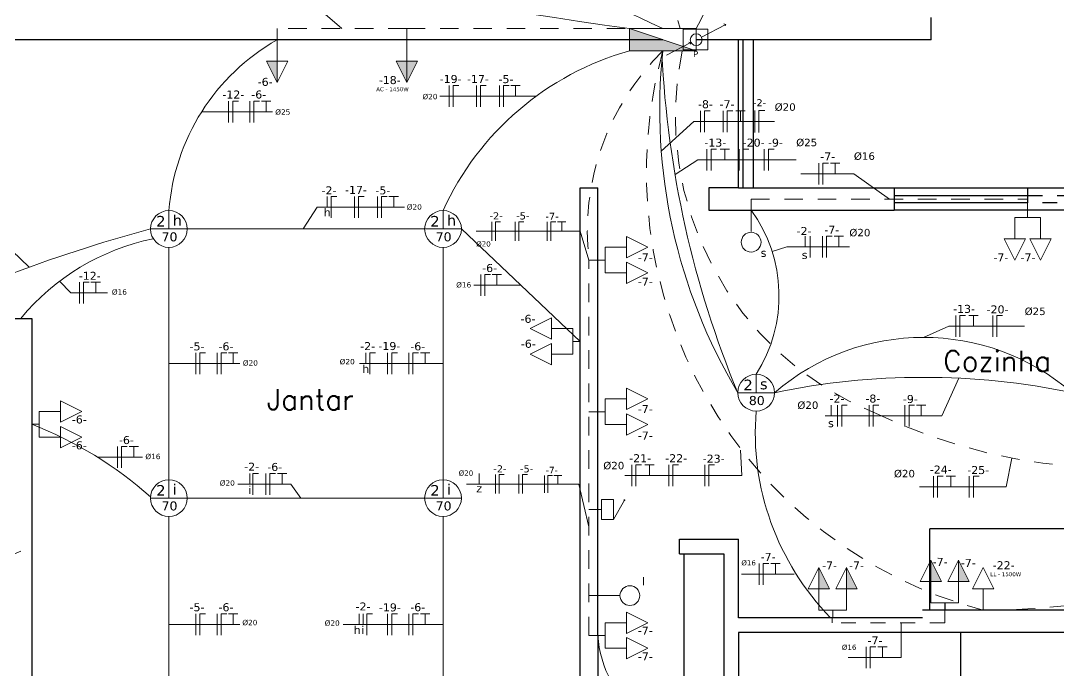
# Model space of a CAD drawing. Header units: millimetres. Extents: x 178 to 457, y 838 to 920.
# Drawn here: x 272.26 to 279.26, y 875.52 to 879.91 of the extents above; entities that cross this region are included whole.
import ezdxf

# ---------------------------------------------------------------- set-up
doc = ezdxf.new("R2010")
doc.units = ezdxf.units.MM
for name, pattern in [('DASHED2', [0.375, 0.25, -0.125]), ('HIDDEN', [0.375, 0.25, -0.125]), ('HIDDEN2', [4.7625, 3.175, -1.5875])]:
    doc.linetypes.add(name, pattern=pattern)
for name, color, linetype in [('Alvenaria', 7, 'Continuous'), ('Esquadrias', 5, 'Continuous'), ('Paredebaix', 4, 'Continuous'), ('Piso', 1, 'Continuous'), ('Projeção', 8, 'HIDDEN'), ('Texto', 2, 'Continuous')]:
    doc.layers.add(name, color=color, linetype=linetype)
for name, color, linetype, lineweight in [('ELE - Eletrodutos', 51, 'Continuous', 5), ('ELE - Iluminação', 1, 'Continuous', 5), ('ELE - Interruptores', 1, 'Continuous', 5), ('ELE - Tomadas', 1, 'Continuous', 5)]:
    doc.layers.add(name, color=color, linetype=linetype, lineweight=lineweight)
doc.styles.add('Potencia', font='verdana.ttf', dxfattribs={"height": 0.075})
doc.styles.add('STYLE4', font='romans.shx')

# ---------------------------------------------------------------- blocks, each defined once
blk = doc.blocks.new('Tomada_130')
at = {"layer": 'ELE - Tomadas'}
blk.add_hatch(color=0, dxfattribs=at).paths.add_polyline_path([(0.2, 0.1), (0.2, 0), (0.4, 0)])
for p, q in [((0.2, 0), (0.2, 0.1)), ((0.2, 0.1), (0.4, 0))]:
    blk.add_line(p, q, dxfattribs=at)
at = {"layer": 'ELE - Tomadas', "color": 0}
for p, q in [((0, 0), (0.4, 0)), ((0.2, 0), (0.2, -0.1)), ((0.2, -0.1), (0.4, 0))]:
    blk.add_line(p, q, dxfattribs=at)
blk = doc.blocks.new('Tomada_30')
at = {"layer": 'ELE - Tomadas', "color": 0}
for p, q in [((0.2, 0), (0.2, 0.1)), ((0.2, 0.1), (0.4, 0)), ((0, 0), (0.2, 0)), ((0.2, 0), (0.2, -0.1)), ((0.2, -0.1), (0.4, 0))]:
    blk.add_line(p, q, dxfattribs=at)
blk = doc.blocks.new('Tomada_200')
at = {"layer": 'ELE - Tomadas'}
h = blk.add_hatch(color=0, dxfattribs=at)
h.paths.add_polyline_path([(0.4, 0), (0.2, 0.1), (0.2, 0)])
h.paths.add_polyline_path([(0.4, 0), (0.2, 0), (0.2, -0.1)])
for p, q in [((0.2, 0), (0.2, 0.1)), ((0.2, 0.1), (0.4, 0)), ((0.2, 0), (0.2, -0.1)), ((0.2, -0.1), (0.4, 0))]:
    blk.add_line(p, q, dxfattribs=at)
at = {"layer": 'ELE - Tomadas', "color": 0}
blk.add_line((0, 0), (0.4, 0), dxfattribs=at)
blk = doc.blocks.new('Inter_1secao')
at = {"layer": 'ELE - Tomadas', "color": 0}
blk.add_line((0, 0), (0.2, 0), dxfattribs=at)
blk.add_circle((0.3, 0), 0.0926, dxfattribs=at)

msp = doc.modelspace()

# ---------------------------------------------------------------- hatches: boundary and pattern name
at = {"layer": 'ELE - Tomadas', "linetype": 'Continuous'}
msp.add_hatch(color=1, dxfattribs=at).paths.add_polyline_path([(276.3647247, 879.8519801), (276.3647247, 879.7022201), (276.8140047, 879.7022201)])
at = {"layer": 'ELE - Tomadas', "lineweight": 100}
msp.add_hatch(color=1, dxfattribs=at).paths.add_polyline_path([(276.3230062, 876.6699946, 1), (276.3363014, 876.6699946, 1)])

# ---------------------------------------------------------------- linework, layer by layer
at = {"layer": 'Alvenaria'}
for p, q in [((278.4004165, 879.7769801), (278.4004165, 879.9269801)), ((276.5897246, 879.7769801), (271.3204165, 879.7769801)), ((278.4004165, 879.7769801), (276.8140047, 879.7769801)), ((276.0304165, 878.7769801), (276.1504165, 878.7769801)), ((276.0304165, 875.8769801), (276.0304165, 878.7769801)), ((276.1504165, 875.7569801), (276.1504165, 878.7769801)), ((276.9004165, 878.7769801), (276.9004165, 878.6269801)), ((277.1004165, 878.7769801), (276.9004165, 878.7769801)), ((277.1004165, 878.7769801), (278.1504165, 878.7769801)), ((278.1504165, 878.7769801), (278.1504165, 878.6269801)), ((279.0504165, 878.7769801), (280.4504165, 878.7769801)), ((276.9004165, 878.6269801), (278.1504165, 878.6269801)), ((280.4504165, 878.6269801), (279.0504165, 878.6269801)), ((272.1804165, 877.8969801), (272.3304165, 877.8969801)), ((272.3304165, 877.8969801), (272.3304165, 872.6969801)), ((280.5304165, 876.4769801), (278.3918209, 876.4769801)), ((278.3918209, 875.9269801), (278.3918209, 876.4769801)), ((276.7004165, 876.4069801), (277.1004165, 876.4069801)), ((276.7004165, 876.3069801), (276.7004165, 876.4069801)), ((277.1004165, 875.8769801), (277.1004165, 876.4069801)), ((276.7004165, 876.3069801), (277.0004165, 876.3069801)), ((277.0004165, 876.3069801), (277.0004165, 872.5569801)), ((278.4914648, 875.9769801), (278.4914648, 875.9269801)), ((281.0804165, 875.9269801), (278.3418209, 875.9269801)), ((276.0304165, 874.1069801), (276.0304165, 875.8769801)), ((278.3418209, 875.8769801), (277.1004165, 875.8769801)), ((276.1504165, 875.7569801), (276.1504165, 874.1069801)), ((277.1004165, 875.7769801), (277.1004165, 874.2769801)), ((278.3418209, 875.7769801), (277.1004165, 875.7769801)), ((281.2004165, 875.7769801), (278.3418209, 875.7769801)), ((278.6004165, 874.3269801), (278.6004165, 875.7769801))]:
    msp.add_line(p, q, dxfattribs=at)
at = {"layer": 'ELE - Eletrodutos'}
for p, q in [((274.153245, 880.0843167), (274.4228846, 879.8519801)), ((276.8495292, 879.7954853), (277.0134717, 879.8803315)), ((277.0134717, 879.8803315), (277.0002695, 879.883395)), ((277.0103495, 879.8698911), (277.0134717, 879.8803315)), ((276.6145377, 879.6738687), (276.7784803, 879.7587149)), ((276.7784803, 879.7587149), (276.7652781, 879.7617784)), ((276.7753581, 879.7482745), (276.7784803, 879.7587149)), ((275.1460281, 879.4685564), (275.1460281, 879.3245794)), ((275.1734907, 879.3245564), (275.1735166, 879.4685564)), ((275.1735166, 879.4685564), (275.2115124, 879.4685496)), ((275.3302187, 879.4685564), (275.3302187, 879.3245794)), ((275.3576813, 879.3245564), (275.3577072, 879.4685564)), ((275.3577072, 879.4685564), (275.3957029, 879.4685496)), ((275.4856137, 879.468554), (275.4856137, 879.324577)), ((275.5130763, 879.324554), (275.5131022, 879.468554)), ((275.5131022, 879.468554), (275.551098, 879.4685471)), ((275.5637229, 879.4685471), (275.6270492, 879.4685358)), ((275.59543, 879.468554), (275.59543, 879.3965564)), ((275.08366, 879.3965679), (275.734879, 879.3965564)), ((273.6584644, 879.3635295), (273.6584644, 879.2195525)), ((273.685927, 879.2195295), (273.6859529, 879.3635295)), ((273.6859529, 879.3635295), (273.7239486, 879.3635226)), ((273.8014697, 879.363527), (273.8014697, 879.21955)), ((273.8289323, 879.219527), (273.8289582, 879.363527)), ((273.8289582, 879.363527), (273.866954, 879.3635202)), ((273.879579, 879.3635202), (273.9429053, 879.3635088)), ((273.9112861, 879.363527), (273.9112861, 879.2915295)), ((273.4767776, 879.2915295), (273.954539, 879.2915295)), ((276.8434625, 879.2980025), (276.8434625, 879.1540255)), ((276.8709251, 879.1540025), (276.870951, 879.2980025)), ((276.870951, 879.2980025), (276.9089467, 879.2979957)), ((276.9964672, 879.2980025), (276.9964672, 879.1540255)), ((277.0239298, 879.1540025), (277.0239557, 879.2980025)), ((277.0239557, 879.2980025), (277.0619515, 879.2979957)), ((277.0815351, 879.297999), (277.1448614, 879.2979876)), ((277.1132422, 879.2980058), (277.1132422, 879.2260082)), ((277.2090369, 879.3004942), (277.2090369, 879.1515406)), ((277.2374488, 879.1515168), (277.2374756, 879.3004942)), ((277.2374756, 879.3004942), (277.2767847, 879.3004871)), ((276.7976568, 879.226014), (276.5783683, 879.0254241)), ((276.7976568, 879.226014), (277.3435474, 879.2260025)), ((276.8866161, 879.0387887), (276.8866161, 878.8948117)), ((276.9140788, 878.8947887), (276.9141046, 879.0387887)), ((276.9141046, 879.0387887), (276.9521004, 879.0387819)), ((276.9747123, 879.0387794), (277.0380385, 879.0387681)), ((277.0064193, 879.0387863), (277.0064193, 878.9667887)), ((277.102941, 879.0387949), (277.102941, 878.8948179)), ((277.1304036, 878.8947949), (277.1304295, 879.0387949)), ((277.1304295, 879.0387949), (277.1684252, 879.0387881)), ((277.2737224, 879.0387887), (277.2737224, 878.8948117)), ((277.301185, 878.8947887), (277.3012109, 879.0387887)), ((277.3012109, 879.0387887), (277.3392067, 879.0387819)), ((276.8243805, 878.9668002), (276.6710223, 878.867546)), ((276.8243805, 878.9668002), (277.4887874, 878.9667887)), ((277.6415603, 878.9453174), (277.6415603, 878.8013404)), ((277.6690229, 878.8013174), (277.6690488, 878.9453174)), ((277.6690488, 878.9453174), (277.7070446, 878.9453105)), ((277.7196695, 878.9453105), (277.7829958, 878.9452991)), ((277.7513766, 878.9453174), (277.7513766, 878.8733198)), ((277.5208649, 878.8733198), (277.8781514, 878.8733198)), ((277.8781514, 878.8733198), (278.1175965, 878.7019801)), ((274.3243465, 878.6478739), (274.3243594, 878.719883)), ((274.3503064, 878.5758739), (274.3503322, 878.7198739)), ((274.3503322, 878.7198739), (274.388328, 878.7198671)), ((274.5071529, 878.7198739), (274.5071529, 878.575897)), ((274.5346155, 878.5758739), (274.5346414, 878.7198739)), ((274.5346414, 878.7198739), (274.5726371, 878.7198671)), ((274.6625479, 878.7198715), (274.6625479, 878.5758945)), ((274.6900105, 878.5758715), (274.6900364, 878.7198715)), ((274.6900364, 878.7198715), (274.7280322, 878.7198647)), ((274.7406571, 878.7198647), (274.8039834, 878.7198533)), ((274.7723642, 878.7198715), (274.7723642, 878.6478739)), ((277.1847764, 878.6269801), (277.1847764, 878.7019801)), ((279.0504165, 878.7019801), (279.0504165, 878.6269801)), ((274.2548755, 878.6478739), (274.1618822, 878.5000869)), ((274.2548755, 878.6478739), (274.8458047, 878.6478739)), ((274.9812898, 878.5000869), (273.3795433, 878.5000869)), ((275.2295433, 878.5000869), (276.0304165, 877.7418167)), ((275.3289187, 878.485293), (276.0304165, 878.4852827)), ((275.4344283, 878.5494066), (275.4344283, 878.4211794)), ((275.4588868, 878.4211589), (275.4589099, 878.5494066)), ((275.4589099, 878.5494066), (275.4927493, 878.5494005)), ((275.5925245, 878.5494066), (275.5925245, 878.4211794)), ((275.616983, 878.4211589), (275.617006, 878.5494066)), ((275.617006, 878.5494066), (275.6508454, 878.5494005)), ((275.8084185, 878.5494044), (275.8084185, 878.4211772)), ((275.8328769, 878.4211567), (275.8329, 878.5494044)), ((275.8329, 878.5494044), (275.8667394, 878.5493984)), ((275.8779833, 878.5493984), (275.9343823, 878.5493882)), ((275.9062219, 878.5494044), (275.9062219, 878.4852827)), ((276.0304165, 878.4852827), (276.0904165, 878.2905679)), ((277.5485066, 878.378614), (277.5485196, 878.450623)), ((277.5837505, 878.4506049), (277.5837505, 878.3066279)), ((277.6665385, 878.4506049), (277.6665385, 878.3066279)), ((277.6940011, 878.3066049), (277.694027, 878.4506049)), ((277.694027, 878.4506049), (277.7320227, 878.4505981)), ((277.7446477, 878.4505981), (277.807974, 878.4505867)), ((277.7763548, 878.4506049), (277.7763548, 878.3786073)), ((272.311212, 878.2415187), (272.1981913, 878.3532162)), ((273.2554165, 878.3759602), (273.2554165, 876.8083986)), ((275.1054165, 876.8083986), (275.1054165, 878.3759602)), ((277.4251806, 878.3786164), (277.3266452, 878.3471667)), ((277.4251806, 878.3786164), (277.8476781, 878.3786164)), ((276.0904165, 878.2905679), (276.1504165, 878.2905679)), ((272.5937086, 878.0682988), (272.5165382, 878.1472756)), ((272.6512705, 878.1402963), (272.6512705, 877.9963193)), ((272.6787331, 877.9962963), (272.678759, 878.1402963)), ((272.678759, 878.1402963), (272.7167548, 878.1402895)), ((272.7293798, 878.1402895), (272.7927061, 878.1402781)), ((272.7610869, 878.1402963), (272.7610869, 878.0682988)), ((275.3596166, 878.1929494), (275.3596166, 878.0489724)), ((275.3870792, 878.0489494), (275.3871051, 878.1929494)), ((275.3871051, 878.1929494), (275.4251008, 878.1929425)), ((275.4377258, 878.1929425), (275.5010521, 878.1929312)), ((275.4694329, 878.1929494), (275.4694329, 878.1209518)), ((272.5937086, 878.0682988), (272.8417958, 878.0682988)), ((275.3125456, 878.1209518), (275.6299799, 878.1209518)), ((278.5652777, 877.9169673), (278.5652777, 877.7729903)), ((278.5927403, 877.7729673), (278.5927662, 877.9169673)), ((278.5927662, 877.9169673), (278.630762, 877.9169604)), ((278.6533738, 877.916958), (278.7167001, 877.9169466)), ((278.6850809, 877.9169648), (278.6850809, 877.8449673)), ((278.8154556, 877.9169673), (278.8154556, 877.7729903)), ((278.8429183, 877.7729673), (278.8429441, 877.9169673)), ((278.8429441, 877.9169673), (278.8809399, 877.9169604)), ((278.519472, 877.8449788), (278.3469775, 877.7684552)), ((278.519472, 877.8449788), (279.0305206, 877.8449673)), ((273.4371033, 877.6641794), (273.4371033, 877.5202024)), ((273.464566, 877.5201794), (273.4645918, 877.6641794)), ((273.4645918, 877.6641794), (273.5025876, 877.6641726)), ((273.5801087, 877.664177), (273.5801087, 877.5202)), ((273.6075713, 877.520177), (273.6075972, 877.664177)), ((273.6075972, 877.664177), (273.645593, 877.6641701)), ((273.6582179, 877.6641701), (273.7215442, 877.6641587)), ((273.689925, 877.664177), (273.689925, 877.5921794)), ((274.5832947, 877.5921794), (274.5833076, 877.6641885)), ((274.6113032, 877.5201794), (274.6113291, 877.6641794)), ((274.6113291, 877.6641794), (274.6493249, 877.6641726)), ((274.7316616, 877.6641794), (274.7316616, 877.5202024)), ((274.7591242, 877.5201794), (274.7591501, 877.6641794)), ((274.7591501, 877.6641794), (274.7971459, 877.6641726)), ((274.874667, 877.664177), (274.874667, 877.5202)), ((274.9021296, 877.520177), (274.9021555, 877.664177)), ((274.9021555, 877.664177), (274.9401512, 877.6641701)), ((274.9527762, 877.6641701), (275.0161025, 877.6641587)), ((274.9844833, 877.664177), (274.9844833, 877.5921794)), ((273.2554165, 877.5921794), (273.7331779, 877.5921794)), ((274.5417858, 877.5921794), (275.1054165, 877.5921794)), ((278.4720747, 877.2398719), (278.5873451, 877.494353)), ((277.7248212, 877.2398834), (277.7248212, 877.3118719)), ((277.7684019, 877.3118719), (277.7684019, 877.1678949)), ((277.7958646, 877.1678719), (277.7958904, 877.3118719)), ((277.7958904, 877.3118719), (277.8338862, 877.3118651)), ((277.9803978, 877.3118719), (277.9803978, 877.1678949)), ((278.0078605, 877.1678719), (278.0078863, 877.3118719)), ((278.0078863, 877.3118719), (278.0458821, 877.3118651)), ((278.2228093, 877.3118694), (278.2228093, 877.1678925)), ((278.250272, 877.1678694), (278.2502978, 877.3118694)), ((278.2502978, 877.3118694), (278.2882936, 877.3118626)), ((278.3009186, 877.3118626), (278.3642449, 877.3118512)), ((278.3326257, 877.3118694), (278.3326257, 877.2398719)), ((277.6844142, 877.2398834), (278.4720747, 877.2398719)), ((272.9085936, 877.0320027), (272.9085936, 876.8880257)), ((272.9360563, 876.8880027), (272.9360821, 877.0320027)), ((272.9360821, 877.0320027), (272.9740779, 877.0319959)), ((272.9867029, 877.0319959), (273.0500292, 877.0319845)), ((273.01841, 877.0320027), (273.01841, 876.9600052)), ((272.8489786, 876.9600052), (272.7733586, 876.9600052)), ((272.8489786, 876.9600052), (273.077121, 876.9600052)), ((277.121107, 876.8372458), (277.1139334, 877.0067689)), ((278.906672, 876.7605345), (278.9435285, 876.9544625)), ((276.3792523, 876.9092458), (276.3792523, 876.7652688)), ((276.4067149, 876.7652458), (276.4067408, 876.9092458)), ((276.4067408, 876.9092458), (276.4447366, 876.9092389)), ((276.4673484, 876.9092365), (276.5306747, 876.9092251)), ((276.4990555, 876.9092433), (276.4990555, 876.8372458)), ((276.6294302, 876.9092458), (276.6294302, 876.7652688)), ((276.6568929, 876.7652458), (276.6569187, 876.9092458)), ((276.6569187, 876.9092458), (276.6949145, 876.9092389)), ((276.8718417, 876.9092433), (276.8718417, 876.7652663)), ((276.8993044, 876.7652433), (276.8993302, 876.9092433)), ((276.8993302, 876.9092433), (276.937326, 876.9092365)), ((273.8024419, 876.778407), (273.8024548, 876.850416)), ((273.8224215, 876.706407), (273.8224474, 876.850407)), ((273.8224474, 876.850407), (273.8604432, 876.8504001)), ((273.9095315, 876.8504045), (273.9095315, 876.7064275)), ((273.9369942, 876.7064045), (273.93702, 876.8504045)), ((273.93702, 876.8504045), (273.9750158, 876.8503977)), ((273.9876408, 876.8503977), (274.0509671, 876.8503863)), ((274.0193479, 876.8504045), (274.0193479, 876.778407)), ((275.349442, 876.8503979), (275.349442, 876.7784003)), ((275.4598282, 876.8425308), (275.4598282, 876.7143036)), ((275.4842867, 876.7142831), (275.4843097, 876.8425308)), ((275.4843097, 876.8425308), (275.5181491, 876.8425248)), ((275.6179244, 876.8425308), (275.6179244, 876.7143036)), ((275.6423828, 876.7142831), (275.6424059, 876.8425308)), ((275.6424059, 876.8425308), (275.6762453, 876.8425248)), ((275.7902916, 876.8373706), (275.7902916, 876.7194582)), ((275.8127826, 876.7194393), (275.8128038, 876.8373706)), ((275.8128038, 876.8373706), (275.8439211, 876.837365)), ((275.8542605, 876.837365), (275.9061227, 876.8373557)), ((275.8802276, 876.8373706), (275.8802276, 876.778407)), ((276.3334466, 876.8372573), (277.121107, 876.8372458)), ((278.4149951, 876.8325345), (278.4149951, 876.6885575)), ((278.4424578, 876.6885345), (278.4424836, 876.8325345)), ((278.4424836, 876.8325345), (278.4804794, 876.8325277)), ((278.5000631, 876.832531), (278.5633894, 876.8325196)), ((278.5317702, 876.8325378), (278.5317702, 876.7605402)), ((278.6574066, 876.832532), (278.6574066, 876.6885551)), ((278.6848693, 876.688532), (278.6848951, 876.832532)), ((278.6848951, 876.832532), (278.7228909, 876.8325252)), ((273.7207724, 876.778407), (274.078059, 876.778407)), ((274.078059, 876.778407), (274.1465668, 876.6842719)), ((275.26288, 876.778407), (276.0219087, 876.778407)), ((276.0219087, 876.778407), (276.0904165, 876.4912456)), ((278.321862, 876.760546), (278.906672, 876.7605345)), ((274.9812898, 876.6842719), (273.3795433, 876.6842719)), ((276.1746551, 876.607753), (276.0904165, 876.607753)), ((273.2554165, 876.5601451), (273.2554165, 875.1037005)), ((275.1054165, 876.5601451), (275.1054165, 875.1037005)), ((277.239423, 876.2438657), (277.239423, 876.0998888)), ((277.2668856, 876.0998657), (277.2669115, 876.2438657)), ((277.2669115, 876.2438657), (277.3049072, 876.2438589)), ((277.3175322, 876.2438589), (277.3808585, 876.2438475)), ((277.3492393, 876.2438657), (277.3492393, 876.1718682)), ((277.1187275, 876.1718682), (277.476014, 876.1718682)), ((273.4371033, 875.9039228), (273.4371033, 875.7599458)), ((273.464566, 875.7599228), (273.4645918, 875.9039228)), ((273.4645918, 875.9039228), (273.5025876, 875.903916)), ((273.5801087, 875.9039204), (273.5801087, 875.7599434)), ((273.6075713, 875.7599204), (273.6075972, 875.9039204)), ((273.6075972, 875.9039204), (273.645593, 875.9039135)), ((273.6582179, 875.9039135), (273.7215442, 875.9039022)), ((273.689925, 875.9039204), (273.689925, 875.8319228)), ((274.5387775, 875.8319228), (274.5387904, 875.9039319)), ((274.5656932, 875.8319228), (274.5657062, 875.9039319)), ((274.5907113, 875.7599228), (274.5907372, 875.9039228)), ((274.5907372, 875.9039228), (274.628733, 875.903916)), ((274.7316616, 875.9039228), (274.7316616, 875.7599458)), ((274.7591242, 875.7599228), (274.7591501, 875.9039228)), ((274.7591501, 875.9039228), (274.7971459, 875.903916)), ((274.874667, 875.9039204), (274.874667, 875.7599434)), ((274.9021296, 875.7599204), (274.9021555, 875.9039204)), ((274.9021555, 875.9039204), (274.9401512, 875.9039135)), ((274.9527762, 875.9039135), (275.0161025, 875.9039022)), ((274.9844833, 875.9039204), (274.9844833, 875.8319228)), ((278.4914648, 875.9269801), (278.4914648, 875.8423027)), ((273.2554165, 875.8319228), (273.7331779, 875.8319228)), ((274.4311021, 875.8319228), (275.1054165, 875.8319228)), ((277.7305793, 875.8423027), (277.7305793, 875.8769801)), ((278.1974734, 875.6077046), (278.1974734, 875.8423027)), ((277.9608823, 875.6797022), (277.9608823, 875.5357252)), ((277.988345, 875.5357022), (277.9883708, 875.6797022)), ((277.9883708, 875.6797022), (278.0263666, 875.6796953)), ((278.0389916, 875.6796953), (278.1023179, 875.679684)), ((278.0706987, 875.6797022), (278.0706987, 875.6077046)), ((277.8401869, 875.6077046), (278.1974734, 875.6077046))]:
    msp.add_line(p, q, dxfattribs=at)
at = {"layer": 'ELE - Eletrodutos', "linetype": 'DASHED2', "ltscale": 0.5}
for p, q in [((274.8604165, 879.8519801), (273.9853528, 879.8519801)), ((273.9853528, 879.8519801), (273.9853528, 879.7769801)), ((274.8604165, 879.7769801), (274.8604165, 879.8519801)), ((274.8604165, 879.8519801), (276.3647247, 879.8519801)), ((277.1847764, 878.7019801), (279.0504165, 878.7019801)), ((276.0904165, 875.7569801), (276.0904165, 878.2905679)), ((276.1504165, 877.2669801), (276.0904165, 877.2669801)), ((276.1504165, 876.0263696), (276.0904165, 876.0263696)), ((276.1504165, 875.7569801), (276.0904165, 875.7569801))]:
    msp.add_line(p, q, dxfattribs=at)
at = {"layer": 'ELE - Eletrodutos', "linetype": 'DASHED2', "ltscale": 0.25}
msp.add_line((278.4914648, 875.8423027), (277.7305793, 875.8423027), dxfattribs=at)
at = {"layer": 'ELE - Eletrodutos'}
msp.add_lwpolyline([(276.7258587, 879.7095418), (276.8935813, 879.7095418), (276.8935813, 879.8491484), (276.7258587, 879.8491484)], close=True, dxfattribs=at)
msp.add_circle((276.8140047, 879.7771001), 0.04, dxfattribs=at)
at = {"layer": 'ELE - Eletrodutos', "linetype": 'DASHED2', "ltscale": 0.5}
for centre, radius, start, end in [((289.0358714, 883.656081), 12.902985, 179.90719749, 197.14694356), ((277.7859552, 878.4852827), 1.7066825, 134.51698737, 186.55112143), ((279.5395058, 878.8849488), 3.0612521, 164.51578502, 255.0743867), ((278.8321275, 879.2588637), 2.1586178, 168.14772807, 248.00914578), ((279.6393559, 880.6156918), 3.7267649, 244.31030459, 292.74799518), ((278.7200766, 881.6192176), 5.6923216, 270.31161229, 294.49748454), ((277.7427382, 863.4936438), 13.9566241, 113.15187163, 126.40182527)]:
    msp.add_arc(centre, radius, start, end, dxfattribs=at)
at = {"layer": 'ELE - Eletrodutos'}
for centre, radius, start, end in [((275.7302369, 880.4828527), 1.2540147, 329.79586351, 18.36013972), ((286.7902641, 952.9485416), 73.8362998, 257.637004579, 261.882823528), ((271.6568333, 869.5505413), 11.4214494, 64.41398383, 78.44105823), ((274.7052706, 878.5136428), 1.4540642, 119.6768271, 175.63886991), ((280.2873926, 879.3036482), 3.7194448, 173.84843091, 210.86547513), ((283.3983519, 880.0068263), 6.8231168, 182.72635069, 202.50226599), ((276.3903625, 878.0483315), 0.9828163, 327.45473701, 36.0694789), ((275.6418961, 869.1076545), 9.7221876, 104.96534219, 117.29971478), ((273.4661862, 876.8951958), 1.5714755, 101.60696112, 140.39582632), ((278.3469775, 876.2306211), 1.537834, 49.24160628, 130.75839372), ((278.3469775, 872.5799114), 4.9191221, 78.2230145, 101.7769855), ((278.9998196, 877.1252385), 1.7869597, 175.3097399, 224.30978519), ((271.3505002, 874.6740905), 2.6925697, 48.58593238, 68.65803764), ((276.8884903, 875.8034425), 0.7395348, 183.60206572, 233.75898306)]:
    msp.add_arc(centre, radius, start, end, dxfattribs=at)
at = {"layer": 'ELE - Eletrodutos', "ltscale": 0.5}
msp.add_arc((276.8945278, 877.8087593), 1.9661854, 105.63197801, 155.49709916, dxfattribs=at)
at = {"layer": 'ELE - Iluminação'}
for p, q in [((273.2554165, 878.5000869), (273.2554165, 878.6242137)), ((275.1054165, 878.5000869), (275.1054165, 878.6242137)), ((273.1312898, 878.5000869), (273.3795433, 878.5000869)), ((274.9812898, 878.5000869), (275.2295433, 878.5000869)), ((277.2188439, 877.3954833), (277.2188439, 877.51961)), ((277.0947172, 877.3954833), (277.3429706, 877.3954833)), ((273.2554165, 876.6842719), (273.2554165, 876.8083986)), ((275.1054165, 876.6842719), (275.1054165, 876.8083986)), ((273.1312898, 876.6842719), (273.3795433, 876.6842719)), ((274.9812898, 876.6842719), (275.2295433, 876.6842719))]:
    msp.add_line(p, q, dxfattribs=at)
at = {"layer": 'ELE - Iluminação', "color": 1}
for centre in [(273.2554165, 878.5000869), (275.1054165, 878.5000869), (277.2188439, 877.3954833), (273.2554165, 876.6842719), (275.1054165, 876.6842719)]:
    msp.add_circle(centre, 0.1241267, dxfattribs=at)
at = {"layer": 'ELE - Tomadas', "color": 1, "linetype": 'Continuous'}
msp.add_line((276.3647247, 879.8519801), (276.8140047, 879.7022201), dxfattribs=at)
at = {"layer": 'ELE - Tomadas'}
for p, q in [((279.0504165, 878.5769801), (279.0504165, 878.6269801)), ((279.1367782, 878.5769801), (278.9640548, 878.5769801)), ((276.2004165, 878.3769296), (276.2004165, 878.2042062)), ((276.2004165, 878.2905679), (276.1504165, 878.2905679)), ((275.9804165, 877.655455), (275.9804165, 877.8281784)), ((275.9804165, 877.7418167), (276.0304165, 877.7418167)), ((276.2004165, 877.3533418), (276.2004165, 877.1806184)), ((272.3804165, 877.2683788), (272.3804165, 877.0956554)), ((276.2004165, 877.2669801), (276.1504165, 877.2669801)), ((272.3804165, 877.1820171), (272.3304165, 877.1820171)), ((278.5843937, 875.9769801), (278.3985359, 875.9769801)), ((278.4914648, 875.9769801), (278.4914648, 875.9269801)), ((277.8286043, 875.9269801), (277.6427464, 875.9269801)), ((277.7356754, 875.9269801), (277.7356754, 875.8769801)), ((276.2004165, 875.8433418), (276.2004165, 875.6706184)), ((276.2004165, 875.7569801), (276.1504165, 875.7569801))]:
    msp.add_line(p, q, dxfattribs=at)
at = {"layer": 'ELE - Tomadas', "color": 1}
msp.add_line((276.2547794, 876.5400909), (276.3298958, 876.6704031), dxfattribs=at)
at = {"layer": 'ELE - Tomadas', "color": 1, "linetype": 'Continuous'}
msp.add_lwpolyline([(276.8140047, 879.8519801), (276.8140047, 879.7022201), (276.3647247, 879.7022201), (276.3647247, 879.8519801)], close=True, dxfattribs=at)
at = {"layer": 'ELE - Tomadas', "color": 1}
msp.add_lwpolyline([(276.2547794, 876.6754152), (276.2547794, 876.5400909), (276.1746551, 876.5400909), (276.1746551, 876.6754152)], close=True, dxfattribs=at)
at = {"layer": 'Esquadrias'}
for p, q in [((277.1004165, 878.7769801), (277.1004165, 879.7769801)), ((277.1304165, 878.7769801), (277.1304165, 879.7769801)), ((278.1504165, 878.7269801), (279.0504165, 878.7269801)), ((279.0504165, 878.6769801), (278.1504165, 878.6769801))]:
    msp.add_line(p, q, dxfattribs=at)
at = {"layer": 'Paredebaix'}
for p, q in [((278.1504165, 878.7769801), (279.0504165, 878.7769801)), ((279.0504165, 878.6269801), (278.1504165, 878.6269801)), ((276.7304165, 876.3069801), (276.7304165, 874.4069801))]:
    msp.add_line(p, q, dxfattribs=at)
at = {"layer": 'Piso'}
msp.add_line((277.2004165, 878.7769801), (277.2004165, 879.7769801), dxfattribs=at)
at = {"layer": 'Projeção', "color": 5, "ltscale": 0.3}
for p, q in [((279.0504165, 878.7769801), (279.0504165, 878.6269801)), ((279.0504165, 878.7269801), (280.4504165, 878.7269801)), ((280.4504165, 878.6769801), (279.0504165, 878.6769801))]:
    msp.add_line(p, q, dxfattribs=at)

# ---------------------------------------------------------------- block references
at = {"layer": 'ELE - Interruptores', "color": 1, "linetype": 'HIDDEN2', "ltscale": 1.4, "xscale": 0.7200000000000001, "yscale": 0.7200000000000001, "zscale": 0.7200000000000001, "rotation": 270}
msp.add_blockref('Inter_1secao', (277.1847764, 878.6269801), dxfattribs=at)
at = {"layer": 'ELE - Interruptores', "color": 1, "linetype": 'HIDDEN2', "ltscale": 1.4, "xscale": 0.7200000000000001, "yscale": 0.7200000000000001, "zscale": 0.7200000000000001}
msp.add_blockref('Inter_1secao', (276.1504165, 876.0263696), dxfattribs=at)
at = {"layer": 'ELE - Tomadas', "color": 1, "yscale": 0.7200000000000001, "zscale": 0.7200000000000001}
for name, p, xscale, rotation in [('Tomada_130', (273.9853528, 879.7769801), -0.7200000000000001, 90), ('Tomada_200', (274.8604165, 879.7769801), 0.7200000000000001, 270), ('Tomada_30', (278.9640548, 878.5769801), 0.7200000000000001, 270), ('Tomada_30', (279.1367782, 878.5769801), 0.7200000000000001, 270), ('Tomada_30', (275.9804165, 877.8281784), 0.7200000000000001, 180), ('Tomada_30', (275.9804165, 877.655455), 0.7200000000000001, 180), ('Tomada_130', (278.3985359, 875.9769801), -0.7200000000000001, 270), ('Tomada_130', (278.5843937, 875.9769801), -0.7200000000000001, 270), ('Tomada_130', (277.6427464, 875.9269801), -0.7200000000000001, 270), ('Tomada_130', (277.8286043, 875.9269801), -0.7200000000000001, 270), ('Tomada_30', (278.7510351, 875.9269801), 0.7200000000000001, 90)]:
    msp.add_blockref(name, p, dxfattribs=dict(at, xscale=xscale, rotation=rotation))
at = {"layer": 'ELE - Tomadas', "color": 1, "xscale": 0.7200000000000001, "yscale": 0.7200000000000001, "zscale": 0.7200000000000001}
for p in [(276.2004165, 878.3769296), (276.2004165, 878.2042062), (276.2004165, 877.3533418), (272.3804165, 877.2683788), (276.2004165, 877.1806184), (272.3804165, 877.0956554), (276.2004165, 875.8433418), (276.2004165, 875.6706184)]:
    msp.add_blockref('Tomada_30', p, dxfattribs=at)

# ---------------------------------------------------------------- texts
at = {"layer": 'ELE - Eletrodutos', "style": 'Potencia'}
for s, height, p in [('P', 0.0419239, (276.7930038, 879.6597457)), ('-19-', 0.054, (275.0828967, 879.485495)), ('-17-', 0.054, (275.2670872, 879.485495)), ('-5-', 0.054, (275.4802447, 879.4845503)), ('-12-', 0.054, (273.6164006, 879.3804681)), ('-6-', 0.054, (273.8113608, 879.3804656)), ('%%C20', 0.03601329, (274.9663497, 879.3755742)), ('-8-', 0.054, (276.8261399, 879.3149411)), ('-7-', 0.054, (276.9720959, 879.3149411)), ('-2-', 0.04746864, (277.1975646, 879.3282726)), ('%%C20', 0.05021242, (277.3435489, 879.2979693)), ('%%C25', 0.03601329, (273.9730342, 879.2711883)), ('-13-', 0.054, (276.8692936, 879.0557273)), ('-20-', 0.054, (277.1279014, 879.0557335)), ('-9-', 0.054, (277.2986828, 879.0557273)), ('%%C25', 0.05021242, (277.4887874, 879.0588125)), ('-7-', 0.054, (277.6514514, 878.962256)), ('%%C16', 0.05021242, (277.8781514, 878.96678)), ('-2-', 0.054, (274.2854772, 878.7336433)), ('-17-', 0.054, (274.4440215, 878.7368126)), ('-5-', 0.054, (274.6488397, 878.733868)), ('%%C20', 0.03601329, (274.8606821, 878.630925)), ('-2-', 0.04809291, (275.4190007, 878.5644923)), ('-5-', 0.04809291, (275.5991997, 878.5644923)), ('-7-', 0.04809291, (275.7962098, 878.5618699)), ('-2-', 0.054, (277.4917902, 878.4596149)), ('-7-', 0.054, (277.678756, 878.4675435)), ('%%C20', 0.05021242, (277.8476781, 878.4505795)), ('%%C20', 0.03482944, (275.3289325, 878.3820243)), ('-12-', 0.054, (272.6470411, 878.1572349)), ('-6-', 0.054, (275.3695076, 878.209888)), ('%%C16', 0.03601329, (275.1940014, 878.1054409)), ('%%C16', 0.03601329, (272.8702327, 878.0573447)), ('-13-', 0.054, (278.5479552, 877.9339059)), ('-20-', 0.054, (278.7741156, 877.9306035)), ('%%C25', 0.05021242, (279.0305206, 877.9193597)), ('-5-', 0.054, (273.3950396, 877.681118)), ('-6-', 0.054, (273.5899998, 877.6811156)), ('-2-', 0.054, (274.5466792, 877.6827218)), ('-19-', 0.054, (274.6691639, 877.6833777)), ('-6-', 0.054, (274.884558, 877.6811156)), ('%%C20', 0.03601329, (273.75416, 877.5783498)), ('%%C20', 0.03601329, (274.407763, 877.5869824)), ('-2-', 0.054, (277.7144463, 877.3288105)), ('-8-', 0.054, (277.9560266, 877.3288105)), ('-9-', 0.054, (278.2091012, 877.3258659)), ('%%C20', 0.05021242, (277.4966087, 877.2861963)), ('-6-', 0.054, (272.9184847, 877.0489413)), ('%%C16', 0.03601329, (273.0962547, 876.9469601)), ('-21-', 0.054, (276.3619298, 876.9261844)), ('-22-', 0.054, (276.605059, 876.9261844)), ('-23-', 0.054, (276.8581336, 876.9232398)), ('-2-', 0.054, (273.763596, 876.8689494)), ('-6-', 0.054, (273.9194226, 876.8673431)), ('-2-', 0.04809291, (275.4444006, 876.8576165)), ('-5-', 0.04809291, (275.6245996, 876.8576165)), ('-7-', 0.04422423, (275.7983921, 876.8512428)), ('%%C20', 0.05021242, (276.186721, 876.8787061)), ('%%C20', 0.05021242, (278.1484721, 876.8244955)), ('-24-', 0.054, (278.3906239, 876.8494731)), ('-25-', 0.054, (278.6436985, 876.8465285)), ('%%C20', 0.03601329, (273.5983767, 876.7683622)), ('%%C20', 0.03482944, (275.2109422, 876.8357475)), ('-7-', 0.054, (277.249314, 876.2608044)), ('%%C16', 0.03482944, (277.1187275, 876.2301706)), ('-5-', 0.054, (273.3950396, 875.9208614)), ('-6-', 0.054, (273.5899998, 875.920859)), ('-2-', 0.054, (274.5152276, 875.9257579)), ('-19-', 0.054, (274.6726065, 875.9199203)), ('-6-', 0.054, (274.884558, 875.920859)), ('%%C20', 0.03601329, (273.7506739, 875.8265364)), ('%%C20', 0.03601329, (274.3064098, 875.8230743)), ('%%C16', 0.03482944, (277.7970524, 875.6601402)), ('-7-', 0.054, (277.9707734, 875.6966408))]:
    msp.add_text(s, height=height, rotation=359.9580266, dxfattribs=at).set_placement(p)
for s, p in [('h', (274.3006553, 878.585088)), ('s', (277.526636, 878.2980382)), ('h', (274.5602619, 877.5289862)), ('s', (277.7039398, 877.1627361)), ('i', (273.7916787, 876.7124594)), ('z', (275.3297558, 876.7229398)), ('h', (274.5024827, 875.7671848)), ('i', (274.5545978, 875.7671848))]:
    msp.add_text(s, height=0.054, dxfattribs=at).set_placement(p)
at = {"layer": 'ELE - Iluminação', "color": 1, "style": 'Potencia'}
for p in [(273.1693157, 878.5165265), (275.0193157, 878.5165265), (277.1327431, 877.4119229), (273.1693157, 876.7007115), (275.0193157, 876.7007115)]:
    msp.add_text('2', height=0.0718497, rotation=359.52795771, dxfattribs=at).set_placement(p)
for s, height, p in [('h', 0.0718497, (273.2812064, 878.5226776)), ('h', 0.0718497, (275.1312064, 878.5226776)), ('70', 0.06119679, (273.2060776, 878.4166685)), ('70', 0.06119679, (275.0560776, 878.4166685)), ('s', 0.0718497, (277.2446338, 877.4180739)), ('80', 0.06119679, (277.169505, 877.3120648)), ('i', 0.0718497, (273.2812064, 876.7068625)), ('i', 0.0718497, (275.1312064, 876.7068625)), ('70', 0.06119679, (273.2060776, 876.6008534)), ('70', 0.06119679, (275.0560776, 876.6008534))]:
    msp.add_text(s, height=height, dxfattribs=at).set_placement(p)
at = {"layer": 'ELE - Tomadas', "color": 1, "style": 'Potencia'}
for s, height, rotation, p in [('-6-', 0.054, 359.9580266, (273.8546558, 879.4657366)), ('-18-', 0.054, 359.9580266, (274.6717352, 879.4779683)), ('AC - 1450W', 0.027, 359.9580266, (274.6545786, 879.4296821)), ('-7-', 0.054, 359.9580266, (276.4201678, 878.2814614)), ('-7-', 0.054, 359.9580266, (278.8199823, 878.2814614)), ('-7-', 0.054, 359.9580266, (279.0034559, 878.2814614)), ('-7-', 0.054, 359.9580266, (276.4201678, 878.1174899)), ('-6-', 0.054, 359.9580266, (275.6283968, 877.8669652)), ('-6-', 0.054, 359.9580266, (275.6305316, 877.698696)), ('-7-', 0.054, 359.9580266, (276.4201678, 877.2587354)), ('-6-', 0.054, 359.9580266, (272.6001678, 877.1880816)), ('-7-', 0.054, 359.9580266, (276.4201678, 877.0793868)), ('-6-', 0.054, 359.9580266, (272.6001678, 877.0133556)), ('-7-', 0.054, 359.9580266, (277.663745, 876.2030821)), ('-7-', 0.054, 359.9580266, (277.8454795, 876.2038001)), ('-7-', 0.054, 359.52795771, (278.4100015, 876.2273829)), ('-7-', 0.054, 359.52795771, (278.5999275, 876.220493)), ('-22-', 0.054, 359.9580266, (278.8152387, 876.2042244)), ('LL - 1500W', 0.027, 359.9580266, (278.7985394, 876.157166)), ('-7-', 0.054, 359.9580266, (276.4201678, 875.7630446)), ('-7-', 0.054, 359.9580266, (276.4201678, 875.5883186))]:
    msp.add_text(s, height=height, rotation=rotation, dxfattribs=at).set_placement(p)
for s, p in [('s', (277.2493392, 878.3121083)), ('l', (276.4479962, 876.095283))]:
    msp.add_text(s, height=0.054, dxfattribs=at).set_placement(p)
at = {"layer": 'Texto', "style": 'STYLE4'}
for s, p in [('Cozinha', (278.4808383, 877.5395709)), ('Jantar', (273.9169262, 877.2796185))]:
    msp.add_text(s, height=0.13929047, dxfattribs=at).set_placement(p)

doc.saveas('drawing.dxf')
